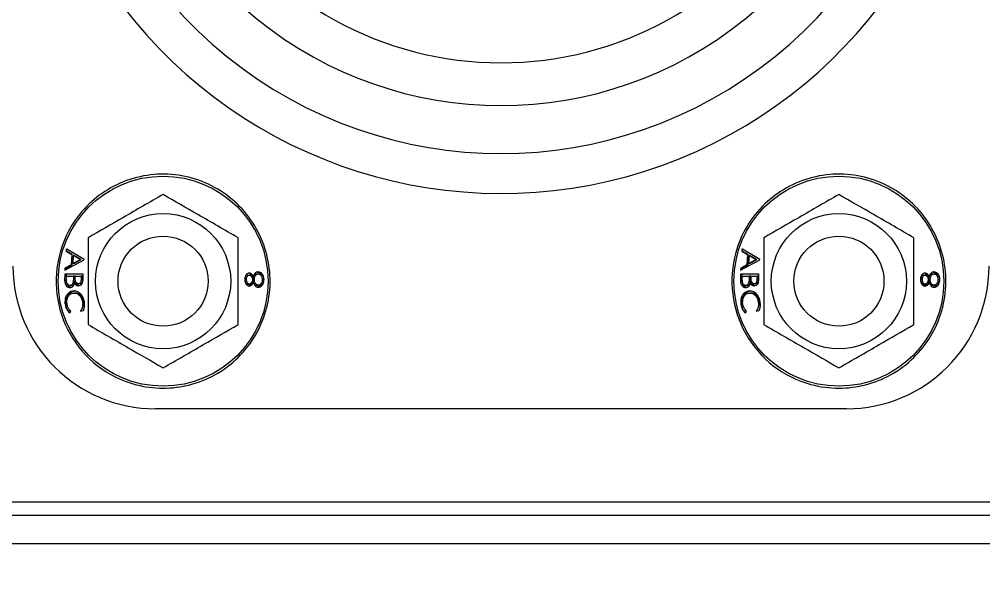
# Model space of a CAD drawing. Header units: inches. Extents: x 40138 to 76695, y -14500 to -5279.
# Drawn here: x 70518.3 to 70582.5, y -9862.7 to -9825 of the extents above; entities that cross this region are included whole.
import ezdxf

# ---------------------------------------------------------------- set-up
doc = ezdxf.new("R2010")
doc.units = ezdxf.units.IN
doc.header["$LTSCALE"] = 2
doc.header["$MEASUREMENT"] = 0
doc.header["$PDMODE"] = 35
doc.header["$PDSIZE"] = -1
doc.layers.add('M-ANNO-DIMS', color=7, linetype='Continuous', lineweight=13)
doc.layers.add('M-OBJECT-DETAILS', color=7, linetype='Continuous', lineweight=9)
doc.styles.get("Standard").update_dxf_attribs({"font": 'romans.shx', "width": 0.8})
doc.dimstyles.new('Details World Wide', dxfattribs={"dimscale": 4, "dimtxt": 4.5, "dimasz": 3.5, "dimexe": 0.75, "dimexo": 0.75, "dimgap": 0.75, "dimtad": 0, "dimtih": 1, "dimtoh": 1, "dimdec": 0, "dimzin": 4, "dimdsep": 46, "dimtxsty": 'Standard', "dimcen": 0, "dimclrd": 256, "dimclre": 256, "dimclrt": 256, "dimadec": 0, "dimazin": 1, "dimtfac": 1, "dimtdec": 0, "dimtmove": 0, "dimatfit": 3, "dimfxl": 1, "dimtolj": 1, "dimtzin": 0, "dimlwd": -1, "dimlwe": -1, "dimarcsym": 0})

# ---------------------------------------------------------------- blocks, each defined once
blk = doc.blocks.new('*D81')
at = {"layer": 'Defpoints', "color": 0, "transparency": 16777216}
for p in [(70595.124, -9698.822), (70155.587, -10850.966), (70596.22, -10850.966)]:
    blk.add_point(p, dxfattribs=at)
at = {"layer": 'M-ANNO-DIMS', "transparency": 16777216}
for p, q in [((70592.124, -9698.822), (70152.587, -9698.822)), ((70155.587, -9712.822), (70155.587, -10082.758)), ((70155.587, -10836.966), (70155.587, -10146.187)), ((70593.22, -10850.966), (70152.587, -10850.966))]:
    blk.add_line(p, q, dxfattribs=at)
for points in [[(70153.254, -9712.822), (70157.921, -9712.822), (70155.587, -9698.822)], [(70153.254, -10836.966), (70157.921, -10836.966), (70155.587, -10850.966)]]:
    blk.add_solid(points, dxfattribs=at)
at = {"layer": 'M-ANNO-DIMS', "transparency": 16777216, "insert": (70155.587, -10114.473), "char_height": 18, "attachment_point": 5}
blk.add_mtext('\\A1;1152\\P [45.36]', dxfattribs=at)

msp = doc.modelspace()

# ---------------------------------------------------------------- linework, layer by layer
at = {"layer": 'M-OBJECT-DETAILS', "linetype": 'Continuous', "lineweight": 0}
for p, q in [((70521.479, -9840.31), (70521.465, -9840.448)), ((70521.465, -9840.448), (70521.842, -9840.676)), ((70521.479, -9840.448), (70521.465, -9840.448)), ((70521.501, -9840.314), (70521.479, -9840.31)), ((70521.479, -9840.448), (70521.479, -9840.31)), ((70521.872, -9840.676), (70521.479, -9840.448)), ((70522.655, -9841.013), (70521.501, -9840.314)), ((70566.479, -9840.31), (70566.465, -9840.448)), ((70566.465, -9840.448), (70566.842, -9840.676)), ((70566.479, -9840.448), (70566.465, -9840.448)), ((70566.501, -9840.314), (70566.479, -9840.31)), ((70566.479, -9840.448), (70566.479, -9840.31)), ((70566.872, -9840.676), (70566.479, -9840.448)), ((70567.655, -9841.013), (70566.501, -9840.314)), ((70521.377, -9841.724), (70522.653, -9841.032)), ((70521.842, -9840.676), (70521.79, -9841.356)), ((70521.872, -9840.676), (70521.842, -9840.676)), ((70521.872, -9841.356), (70521.872, -9840.676)), ((70521.92, -9841.285), (70521.962, -9840.749)), ((70522.413, -9841.021), (70521.92, -9841.285)), ((70521.962, -9840.749), (70522.413, -9841.021)), ((70521.998, -9840.749), (70521.962, -9840.749)), ((70522.467, -9841.021), (70521.998, -9840.749)), ((70521.998, -9841.285), (70522.467, -9841.021)), ((70522.467, -9841.021), (70522.413, -9841.021)), ((70522.653, -9841.032), (70522.655, -9841.013)), ((70566.377, -9841.724), (70567.653, -9841.032)), ((70566.842, -9840.676), (70566.79, -9841.356)), ((70566.872, -9840.676), (70566.842, -9840.676)), ((70566.872, -9841.356), (70566.872, -9840.676)), ((70566.92, -9841.285), (70566.962, -9840.749)), ((70567.413, -9841.021), (70566.92, -9841.285)), ((70566.962, -9840.749), (70567.413, -9841.021)), ((70566.998, -9840.749), (70566.962, -9840.749)), ((70567.467, -9841.021), (70566.998, -9840.749)), ((70566.998, -9841.285), (70567.467, -9841.021)), ((70567.467, -9841.021), (70567.413, -9841.021)), ((70567.653, -9841.032), (70567.655, -9841.013)), ((70521.383, -9841.578), (70521.377, -9841.724)), ((70521.79, -9841.356), (70521.383, -9841.578)), ((70521.479, -9841.578), (70521.383, -9841.578)), ((70521.479, -9841.578), (70521.872, -9841.356)), ((70521.479, -9841.669), (70521.479, -9841.578)), ((70521.872, -9841.356), (70521.79, -9841.356)), ((70521.998, -9841.285), (70521.92, -9841.285)), ((70566.383, -9841.578), (70566.377, -9841.724)), ((70566.79, -9841.356), (70566.383, -9841.578)), ((70566.479, -9841.578), (70566.383, -9841.578)), ((70566.479, -9841.578), (70566.872, -9841.356)), ((70566.479, -9841.669), (70566.479, -9841.578)), ((70566.872, -9841.356), (70566.79, -9841.356)), ((70566.998, -9841.285), (70566.92, -9841.285)), ((70521.369, -9841.994), (70521.364, -9842.399)), ((70521.479, -9842.399), (70521.364, -9842.399)), ((70521.479, -9842.399), (70521.479, -9841.994)), ((70521.49, -9842.32), (70521.493, -9842.128)), ((70521.493, -9842.128), (70521.949, -9842.128)), ((70521.949, -9842.128), (70521.948, -9842.217)), ((70522.061, -9842.217), (70521.948, -9842.217)), ((70522.061, -9842.128), (70521.949, -9842.128)), ((70522.061, -9842.217), (70522.061, -9842.128)), ((70522.073, -9842.219), (70522.075, -9842.128)), ((70522.075, -9842.128), (70522.468, -9842.128)), ((70522.468, -9842.128), (70522.466, -9842.311)), ((70522.58, -9842.311), (70522.466, -9842.311)), ((70522.58, -9842.128), (70522.468, -9842.128)), ((70522.58, -9842.311), (70522.58, -9842.128)), ((70522.592, -9842.286), (70522.598, -9841.994)), ((70533.362, -9842.349), (70533.477, -9842.349)), ((70533.55, -9842.051), (70533.66, -9842.051)), ((70533.811, -9842.129), (70533.923, -9842.129)), ((70533.881, -9842.341), (70533.996, -9842.341)), ((70534.139, -9841.974), (70534.248, -9841.974)), ((70534.391, -9841.953), (70534.5, -9841.953)), ((70534.526, -9842.351), (70534.641, -9842.351)), ((70566.369, -9841.994), (70566.364, -9842.399)), ((70566.479, -9842.399), (70566.364, -9842.399)), ((70566.479, -9842.399), (70566.479, -9841.994)), ((70566.49, -9842.32), (70566.493, -9842.128)), ((70566.493, -9842.128), (70566.949, -9842.128)), ((70566.949, -9842.128), (70566.948, -9842.217)), ((70567.061, -9842.217), (70566.948, -9842.217)), ((70567.061, -9842.128), (70566.949, -9842.128)), ((70567.061, -9842.217), (70567.061, -9842.128)), ((70567.073, -9842.219), (70567.075, -9842.128)), ((70567.075, -9842.128), (70567.468, -9842.128)), ((70567.468, -9842.128), (70567.466, -9842.311)), ((70567.58, -9842.311), (70567.466, -9842.311)), ((70567.58, -9842.128), (70567.468, -9842.128)), ((70567.58, -9842.311), (70567.58, -9842.128)), ((70567.592, -9842.286), (70567.598, -9841.994)), ((70578.362, -9842.349), (70578.477, -9842.349)), ((70578.55, -9842.051), (70578.66, -9842.051)), ((70578.811, -9842.129), (70578.923, -9842.129)), ((70578.881, -9842.341), (70578.996, -9842.341)), ((70579.139, -9841.974), (70579.248, -9841.974)), ((70579.391, -9841.953), (70579.5, -9841.953)), ((70579.526, -9842.351), (70579.641, -9842.351)), ((70521.827, -9842.744), (70521.714, -9842.744)), ((70522.047, -9842.498), (70521.932, -9842.498)), ((70522.141, -9842.589), (70522.026, -9842.589)), ((70522.4, -9842.628), (70522.286, -9842.628)), ((70533.553, -9842.647), (70533.667, -9842.647)), ((70533.811, -9842.562), (70533.926, -9842.562)), ((70534.151, -9842.724), (70534.264, -9842.724)), ((70566.827, -9842.744), (70566.714, -9842.744)), ((70567.047, -9842.498), (70566.932, -9842.498)), ((70567.141, -9842.589), (70567.026, -9842.589)), ((70567.4, -9842.628), (70567.286, -9842.628)), ((70578.553, -9842.647), (70578.667, -9842.647)), ((70578.811, -9842.562), (70578.926, -9842.562)), ((70579.151, -9842.724), (70579.264, -9842.724)), ((70521.662, -9843.299), (70521.566, -9843.299)), ((70522.091, -9843.244), (70521.993, -9843.244)), ((70566.662, -9843.299), (70566.566, -9843.299)), ((70567.091, -9843.244), (70566.993, -9843.244)), ((70521.448, -9843.918), (70521.386, -9843.918)), ((70522.612, -9843.908), (70522.561, -9843.908)), ((70566.448, -9843.918), (70566.386, -9843.918)), ((70567.612, -9843.908), (70567.561, -9843.908)), ((70521.698, -9844.564), (70521.71, -9844.562)), ((70521.71, -9844.562), (70521.767, -9844.453)), ((70522.418, -9844.442), (70522.614, -9844.407)), ((70566.698, -9844.564), (70566.71, -9844.562)), ((70566.71, -9844.562), (70566.767, -9844.453)), ((70567.418, -9844.442), (70567.614, -9844.407)), ((70573.42, -9850.955), (70527.42, -9850.955))]:
    msp.add_line(p, q, dxfattribs=at)
at = {"layer": 'M-OBJECT-DETAILS', "linetype": 'Continuous', "lineweight": 5}
for p, q in [((70597.22, -9857.171), (70500.006, -9857.171)), ((71000.434, -9858.06), (70500.006, -9858.06)), ((71000.434, -9859.957), (70500.006, -9859.957))]:
    msp.add_line(p, q, dxfattribs=at)
at = {"layer": 'M-OBJECT-DETAILS', "linetype": 'Continuous', "lineweight": 0}
for centre, radius in [((70527.92, -9842.455), 6.991), ((70572.92, -9842.455), 6.991), ((70527.92, -9842.455), 4.5), ((70572.92, -9842.455), 4.5), ((70527.92, -9842.455), 3), ((70572.92, -9842.455), 3)]:
    msp.add_circle(centre, radius, dxfattribs=at)
for centre, radius, start, end in [((70550.42, -9804.955), 31.658, 149.28504, 0), ((70550.42, -9804.955), 29, 153.00241, 26.99759), ((70550.42, -9804.955), 25.8, 153.00241, 26.99759), ((70550.42, -9804.955), 22.957, 154.66864, 270), ((70550.42, -9804.955), 22.957, 270, 25.33136), ((70527.92, -9842.455), 7.125, 89.18993, 119.40158), ((70527.92, -9842.455), 7.125, 74.28676, 89.18993), ((70572.92, -9842.455), 7.125, 89.18993, 119.40158), ((70572.92, -9842.455), 7.125, 74.28676, 89.18993), ((70527.92, -9842.455), 7.125, 44.38376, 74.28676), ((70572.92, -9842.455), 7.125, 44.38376, 74.28676), ((70527.92, -9842.455), 7.125, 119.40158, 133.82718), ((70572.92, -9842.455), 7.125, 119.40158, 133.82718), ((70527.92, -9842.455), 7.125, 133.82718, 164.49332), ((70527.92, -9842.455), 7.125, 29.15255, 44.38376), ((70572.92, -9842.455), 7.125, 133.82718, 164.49332), ((70572.92, -9842.455), 7.125, 29.15255, 44.38376), ((70527.92, -9842.455), 7.125, 359.48437, 29.15255), ((70572.92, -9842.455), 7.125, 359.48437, 29.15255), ((70527.92, -9842.455), 7.125, 164.49332, 209.55583), ((70572.92, -9842.455), 7.125, 164.49332, 209.55583), ((70527.42, -9841.455), 9.5, 180, 270), ((70573.42, -9841.455), 9.5, 270, 0), ((70527.92, -9842.455), 7.125, 344.00096, 359.48437), ((70572.92, -9842.455), 7.125, 344.00096, 359.48437), ((70527.92, -9842.455), 7.125, 314.51966, 344.00096), ((70572.92, -9842.455), 7.125, 314.51966, 344.00096), ((70527.92, -9842.455), 7.125, 209.55583, 254.85515), ((70572.92, -9842.455), 7.125, 209.55583, 254.85515), ((70527.92, -9842.455), 7.125, 298.83254, 314.51966), ((70572.92, -9842.455), 7.125, 298.83254, 314.51966), ((70527.92, -9842.455), 7.125, 270, 298.83254), ((70572.92, -9842.455), 7.125, 270, 298.83254), ((70527.92, -9842.455), 7.125, 254.85515, 270), ((70572.92, -9842.455), 7.125, 254.85515, 270)]:
    msp.add_arc(centre, radius, start, end, dxfattribs=at)
for points, knots in [([(70527.92, -9836.682), (70527.027, -9837.197), (70525.356, -9838.162), (70523.694, -9839.122), (70522.92, -9839.568)], [0, 0, 0, 0, 0.534718, 1, 1, 1, 1]), ([(70532.92, -9839.568), (70532.027, -9839.053), (70530.356, -9838.088), (70528.694, -9837.128), (70527.92, -9836.682)], [0, 0, 0, 0, 0.534717, 1, 1, 1, 1]), ([(70572.92, -9836.682), (70572.027, -9837.197), (70570.356, -9838.162), (70568.694, -9839.122), (70567.92, -9839.568)], [0, 0, 0, 0, 0.534717, 1, 1, 1, 1]), ([(70577.92, -9839.568), (70577.027, -9839.053), (70575.356, -9838.088), (70573.694, -9837.128), (70572.92, -9836.682)], [0, 0, 0, 0, 0.5347158, 1, 1, 1, 1]), ([(70522.92, -9839.568), (70522.92, -9840.276), (70522.92, -9841.947), (70522.92, -9843.936), (70522.92, -9845.115), (70522.92, -9845.342)], [0, 0, 0, 0, 0.372587, 0.879098, 1, 1, 1, 1]), ([(70532.92, -9845.342), (70532.92, -9845.115), (70532.92, -9843.936), (70532.92, -9841.947), (70532.92, -9840.276), (70532.92, -9839.568)], [0, 0, 0, 0, 0.120902, 0.627413, 1, 1, 1, 1]), ([(70567.92, -9839.568), (70567.92, -9840.276), (70567.92, -9841.947), (70567.92, -9843.936), (70567.92, -9845.115), (70567.92, -9845.342)], [0, 0, 0, 0, 0.372587, 0.879098, 1, 1, 1, 1]), ([(70577.92, -9845.342), (70577.92, -9845.115), (70577.92, -9843.936), (70577.92, -9841.947), (70577.92, -9840.276), (70577.92, -9839.568)], [0, 0, 0, 0, 0.120902, 0.627413, 1, 1, 1, 1]), ([(70521.364, -9842.399), (70521.368, -9842.469), (70521.376, -9842.589), (70521.449, -9842.735), (70521.542, -9842.831), (70521.638, -9842.874), (70521.697, -9842.877), (70521.717, -9842.878)], [0, 0, 0, 0, 0.2910118, 0.4941037, 0.6973406, 0.898816, 1, 1, 1, 1]), ([(70522.598, -9841.994), (70522.24, -9841.994), (70521.831, -9841.994), (70521.421, -9841.994), (70521.369, -9841.994)], [0, 0, 0, 0, 0.872849, 1, 1, 1, 1]), ([(70521.827, -9842.878), (70521.772, -9842.869), (70521.662, -9842.851), (70521.546, -9842.717), (70521.486, -9842.558), (70521.481, -9842.452), (70521.479, -9842.399)], [0, 0, 0, 0, 0.279136, 0.558658, 0.779055, 1, 1, 1, 1]), ([(70521.714, -9842.744), (70521.69, -9842.74), (70521.642, -9842.734), (70521.578, -9842.684), (70521.529, -9842.614), (70521.491, -9842.49), (70521.49, -9842.389), (70521.49, -9842.32)], [0, 0, 0, 0, 0.155128, 0.310907, 0.471481, 0.634967, 1, 1, 1, 1]), ([(70521.948, -9842.217), (70521.947, -9842.241), (70521.946, -9842.288), (70521.944, -9842.382), (70521.937, -9842.452), (70521.932, -9842.498)], [0, 0, 0, 0, 0.250228, 0.500525, 1, 1, 1, 1]), ([(70522.047, -9842.498), (70522.052, -9842.446), (70522.061, -9842.353), (70522.061, -9842.259), (70522.061, -9842.217)], [0, 0, 0, 0, 0.559759, 1, 1, 1, 1]), ([(70522.286, -9842.628), (70522.262, -9842.625), (70522.216, -9842.619), (70522.156, -9842.573), (70522.11, -9842.508), (70522.073, -9842.389), (70522.073, -9842.289), (70522.073, -9842.219)], [0, 0, 0, 0, 0.154521, 0.309976, 0.458972, 0.616211, 1, 1, 1, 1]), ([(70522.466, -9842.311), (70522.464, -9842.363), (70522.461, -9842.441), (70522.43, -9842.538), (70522.389, -9842.594), (70522.337, -9842.624), (70522.302, -9842.627), (70522.286, -9842.628)], [0, 0, 0, 0, 0.354664, 0.530384, 0.707909, 0.860618, 1, 1, 1, 1]), ([(70522.29, -9842.763), (70522.333, -9842.756), (70522.415, -9842.745), (70522.509, -9842.66), (70522.57, -9842.541), (70522.588, -9842.412), (70522.591, -9842.323), (70522.592, -9842.286)], [0, 0, 0, 0, 0.233533, 0.434991, 0.61024, 0.837916, 1, 1, 1, 1]), ([(70522.4, -9842.628), (70522.43, -9842.624), (70522.475, -9842.617), (70522.522, -9842.57), (70522.575, -9842.48), (70522.578, -9842.386), (70522.58, -9842.311)], [0, 0, 0, 0, 0.249278, 0.374967, 0.500654, 1, 1, 1, 1]), ([(70533.661, -9841.916), (70533.625, -9841.921), (70533.552, -9841.932), (70533.459, -9842.005), (70533.392, -9842.11), (70533.355, -9842.227), (70533.352, -9842.308), (70533.351, -9842.342)], [0, 0, 0, 0, 0.209199, 0.419167, 0.622494, 0.839276, 1, 1, 1, 1]), ([(70533.351, -9842.342), (70533.355, -9842.399), (70533.365, -9842.515), (70533.437, -9842.66), (70533.537, -9842.753), (70533.617, -9842.779), (70533.658, -9842.781), (70533.663, -9842.781)], [0, 0, 0, 0, 0.2664434, 0.5351595, 0.7660297, 0.9743096, 1, 1, 1, 1]), ([(70533.55, -9842.051), (70533.519, -9842.059), (70533.455, -9842.075), (70533.374, -9842.185), (70533.366, -9842.287), (70533.362, -9842.349)], [0, 0, 0, 0, 0.279024, 0.559843, 1, 1, 1, 1]), ([(70533.362, -9842.349), (70533.364, -9842.389), (70533.368, -9842.467), (70533.413, -9842.564), (70533.477, -9842.634), (70533.527, -9842.643), (70533.553, -9842.647)], [0, 0, 0, 0, 0.280713, 0.560587, 0.780645, 1, 1, 1, 1]), ([(70533.477, -9842.349), (70533.479, -9842.297), (70533.483, -9842.216), (70533.531, -9842.122), (70533.583, -9842.072), (70533.63, -9842.052), (70533.655, -9842.051), (70533.66, -9842.051)], [0, 0, 0, 0, 0.3668787, 0.5747561, 0.7821922, 0.9486888, 1, 1, 1, 1]), ([(70533.667, -9842.647), (70533.648, -9842.645), (70533.611, -9842.64), (70533.558, -9842.601), (70533.514, -9842.538), (70533.482, -9842.45), (70533.479, -9842.385), (70533.477, -9842.349)], [0, 0, 0, 0, 0.160651, 0.322072, 0.534997, 0.746023, 1, 1, 1, 1]), ([(70533.66, -9842.051), (70533.682, -9842.054), (70533.726, -9842.061), (70533.787, -9842.108), (70533.838, -9842.182), (70533.866, -9842.266), (70533.869, -9842.323), (70533.87, -9842.344)], [0, 0, 0, 0, 0.188764, 0.377085, 0.595088, 0.855082, 1, 1, 1, 1]), ([(70533.923, -9842.129), (70533.896, -9842.079), (70533.853, -9841.999), (70533.76, -9841.932), (70533.699, -9841.918), (70533.666, -9841.916), (70533.661, -9841.916)], [0, 0, 0, 0, 0.44278, 0.69835, 0.954572, 1, 1, 1, 1]), ([(70533.666, -9841.95), (70533.686, -9841.962), (70533.749, -9842.001), (70533.786, -9842.077), (70533.811, -9842.129)], [0, 0, 0, 0, 0.317339, 1, 1, 1, 1]), ([(70533.87, -9842.344), (70533.867, -9842.384), (70533.861, -9842.463), (70533.811, -9842.558), (70533.755, -9842.619), (70533.705, -9842.644), (70533.677, -9842.646), (70533.667, -9842.647)], [0, 0, 0, 0, 0.275959, 0.553419, 0.761192, 0.913179, 1, 1, 1, 1]), ([(70534.139, -9841.974), (70534.099, -9841.983), (70534.017, -9842), (70533.936, -9842.106), (70533.888, -9842.222), (70533.883, -9842.301), (70533.881, -9842.341)], [0, 0, 0, 0, 0.278315, 0.558519, 0.779172, 1, 1, 1, 1]), ([(70533.881, -9842.341), (70533.885, -9842.393), (70533.892, -9842.499), (70533.961, -9842.623), (70534.049, -9842.709), (70534.117, -9842.719), (70534.151, -9842.724)], [0, 0, 0, 0, 0.280269, 0.560091, 0.780262, 1, 1, 1, 1]), ([(70534.242, -9841.839), (70534.204, -9841.843), (70534.128, -9841.852), (70534.021, -9841.936), (70533.96, -9842.04), (70533.931, -9842.111), (70533.923, -9842.129)], [0, 0, 0, 0, 0.266438, 0.534992, 0.880007, 1, 1, 1, 1]), ([(70533.996, -9842.341), (70533.999, -9842.293), (70534.005, -9842.198), (70534.065, -9842.078), (70534.142, -9841.999), (70534.208, -9841.975), (70534.241, -9841.974), (70534.248, -9841.974)], [0, 0, 0, 0, 0.2650887, 0.5323337, 0.7715902, 0.9525461, 1, 1, 1, 1]), ([(70534.264, -9842.724), (70534.235, -9842.72), (70534.178, -9842.713), (70534.098, -9842.649), (70534.034, -9842.554), (70534, -9842.442), (70533.997, -9842.37), (70533.996, -9842.341)], [0, 0, 0, 0, 0.186387, 0.373746, 0.61239, 0.844018, 1, 1, 1, 1]), ([(70534.137, -9841.839), (70534.189, -9841.845), (70534.283, -9841.856), (70534.358, -9841.923), (70534.391, -9841.953)], [0, 0, 0, 0, 0.559367, 1, 1, 1, 1]), ([(70534.526, -9842.351), (70534.522, -9842.424), (70534.515, -9842.568), (70534.415, -9842.737), (70534.286, -9842.839), (70534.193, -9842.852), (70534.147, -9842.858)], [0, 0, 0, 0, 0.280539, 0.559258, 0.779814, 1, 1, 1, 1]), ([(70534.5, -9841.953), (70534.481, -9841.936), (70534.427, -9841.886), (70534.337, -9841.845), (70534.268, -9841.841), (70534.242, -9841.839)], [0, 0, 0, 0, 0.251722, 0.725857, 1, 1, 1, 1]), ([(70534.248, -9841.974), (70534.277, -9841.977), (70534.333, -9841.984), (70534.408, -9842.04), (70534.469, -9842.119), (70534.508, -9842.227), (70534.513, -9842.307), (70534.515, -9842.349)], [0, 0, 0, 0, 0.18713, 0.374904, 0.562466, 0.769736, 1, 1, 1, 1]), ([(70534.258, -9842.858), (70534.302, -9842.853), (70534.39, -9842.842), (70534.503, -9842.757), (70534.588, -9842.646), (70534.635, -9842.505), (70534.639, -9842.404), (70534.641, -9842.351)], [0, 0, 0, 0, 0.2089839, 0.4185373, 0.6061037, 0.7939428, 1, 1, 1, 1]), ([(70534.515, -9842.349), (70534.511, -9842.409), (70534.505, -9842.504), (70534.45, -9842.62), (70534.382, -9842.69), (70534.316, -9842.721), (70534.276, -9842.723), (70534.264, -9842.724)], [0, 0, 0, 0, 0.327663, 0.527909, 0.729469, 0.917864, 1, 1, 1, 1]), ([(70534.391, -9841.953), (70534.436, -9842.017), (70534.517, -9842.133), (70534.523, -9842.284), (70534.526, -9842.351)], [0, 0, 0, 0, 0.557758, 1, 1, 1, 1]), ([(70534.641, -9842.351), (70534.639, -9842.314), (70534.635, -9842.217), (70534.596, -9842.07), (70534.53, -9841.99), (70534.5, -9841.953)], [0, 0, 0, 0, 0.252083, 0.653606, 1, 1, 1, 1]), ([(70566.364, -9842.399), (70566.368, -9842.469), (70566.376, -9842.589), (70566.449, -9842.735), (70566.542, -9842.831), (70566.638, -9842.874), (70566.697, -9842.877), (70566.717, -9842.878)], [0, 0, 0, 0, 0.291012, 0.494103, 0.69734, 0.898799, 1, 1, 1, 1]), ([(70567.598, -9841.994), (70567.24, -9841.994), (70566.831, -9841.994), (70566.421, -9841.994), (70566.369, -9841.994)], [0, 0, 0, 0, 0.872849, 1, 1, 1, 1]), ([(70566.827, -9842.878), (70566.772, -9842.869), (70566.662, -9842.851), (70566.546, -9842.717), (70566.486, -9842.558), (70566.481, -9842.452), (70566.479, -9842.399)], [0, 0, 0, 0, 0.27915, 0.558669, 0.779057, 1, 1, 1, 1]), ([(70566.714, -9842.744), (70566.69, -9842.74), (70566.642, -9842.734), (70566.578, -9842.684), (70566.529, -9842.614), (70566.491, -9842.49), (70566.49, -9842.389), (70566.49, -9842.32)], [0, 0, 0, 0, 0.155128, 0.310907, 0.471481, 0.634967, 1, 1, 1, 1]), ([(70566.948, -9842.217), (70566.947, -9842.241), (70566.946, -9842.288), (70566.944, -9842.382), (70566.937, -9842.452), (70566.932, -9842.498)], [0, 0, 0, 0, 0.250229, 0.500524, 1, 1, 1, 1]), ([(70567.047, -9842.498), (70567.052, -9842.446), (70567.061, -9842.353), (70567.061, -9842.259), (70567.061, -9842.217)], [0, 0, 0, 0, 0.559759, 1, 1, 1, 1]), ([(70567.286, -9842.628), (70567.262, -9842.625), (70567.216, -9842.619), (70567.156, -9842.573), (70567.11, -9842.508), (70567.073, -9842.389), (70567.073, -9842.289), (70567.073, -9842.219)], [0, 0, 0, 0, 0.154523, 0.309961, 0.458973, 0.616206, 1, 1, 1, 1]), ([(70567.466, -9842.311), (70567.464, -9842.363), (70567.461, -9842.441), (70567.43, -9842.538), (70567.389, -9842.594), (70567.337, -9842.624), (70567.302, -9842.627), (70567.286, -9842.628)], [0, 0, 0, 0, 0.354654, 0.530369, 0.70789, 0.860594, 1, 1, 1, 1]), ([(70567.29, -9842.763), (70567.333, -9842.756), (70567.415, -9842.745), (70567.509, -9842.66), (70567.57, -9842.541), (70567.588, -9842.412), (70567.591, -9842.323), (70567.592, -9842.286)], [0, 0, 0, 0, 0.233548, 0.434988, 0.610244, 0.837918, 1, 1, 1, 1]), ([(70567.4, -9842.628), (70567.43, -9842.624), (70567.475, -9842.617), (70567.522, -9842.57), (70567.575, -9842.48), (70567.578, -9842.386), (70567.58, -9842.311)], [0, 0, 0, 0, 0.249279, 0.374947, 0.500651, 1, 1, 1, 1]), ([(70578.661, -9841.916), (70578.625, -9841.921), (70578.552, -9841.932), (70578.46, -9842.005), (70578.392, -9842.11), (70578.355, -9842.227), (70578.352, -9842.308), (70578.351, -9842.342)], [0, 0, 0, 0, 0.209217, 0.419168, 0.622495, 0.839276, 1, 1, 1, 1]), ([(70578.351, -9842.342), (70578.355, -9842.399), (70578.365, -9842.515), (70578.437, -9842.66), (70578.537, -9842.753), (70578.617, -9842.779), (70578.658, -9842.781), (70578.663, -9842.781)], [0, 0, 0, 0, 0.2664434, 0.5351595, 0.7660297, 0.9743096, 1, 1, 1, 1]), ([(70578.55, -9842.051), (70578.519, -9842.059), (70578.455, -9842.075), (70578.374, -9842.185), (70578.366, -9842.287), (70578.362, -9842.349)], [0, 0, 0, 0, 0.279024, 0.559843, 1, 1, 1, 1]), ([(70578.362, -9842.349), (70578.364, -9842.389), (70578.368, -9842.467), (70578.413, -9842.564), (70578.477, -9842.634), (70578.527, -9842.643), (70578.553, -9842.647)], [0, 0, 0, 0, 0.280713, 0.560587, 0.780645, 1, 1, 1, 1]), ([(70578.477, -9842.349), (70578.479, -9842.297), (70578.483, -9842.216), (70578.531, -9842.122), (70578.583, -9842.072), (70578.63, -9842.052), (70578.655, -9842.051), (70578.66, -9842.051)], [0, 0, 0, 0, 0.3668816, 0.5747581, 0.7821933, 0.9486891, 1, 1, 1, 1]), ([(70578.667, -9842.647), (70578.648, -9842.645), (70578.611, -9842.64), (70578.558, -9842.601), (70578.514, -9842.538), (70578.482, -9842.45), (70578.479, -9842.385), (70578.477, -9842.349)], [0, 0, 0, 0, 0.160649, 0.322069, 0.534991, 0.746026, 1, 1, 1, 1]), ([(70578.66, -9842.051), (70578.682, -9842.054), (70578.726, -9842.061), (70578.787, -9842.108), (70578.838, -9842.182), (70578.866, -9842.266), (70578.869, -9842.323), (70578.87, -9842.344)], [0, 0, 0, 0, 0.188737, 0.377083, 0.595086, 0.855082, 1, 1, 1, 1]), ([(70578.923, -9842.129), (70578.896, -9842.079), (70578.853, -9841.999), (70578.76, -9841.932), (70578.699, -9841.918), (70578.666, -9841.916), (70578.661, -9841.916)], [0, 0, 0, 0, 0.44278, 0.69835, 0.954572, 1, 1, 1, 1]), ([(70578.666, -9841.95), (70578.686, -9841.962), (70578.749, -9842.001), (70578.786, -9842.077), (70578.811, -9842.129)], [0, 0, 0, 0, 0.317339, 1, 1, 1, 1]), ([(70578.87, -9842.344), (70578.867, -9842.384), (70578.861, -9842.463), (70578.811, -9842.558), (70578.755, -9842.619), (70578.705, -9842.644), (70578.677, -9842.646), (70578.667, -9842.647)], [0, 0, 0, 0, 0.275959, 0.553419, 0.761192, 0.913179, 1, 1, 1, 1]), ([(70579.139, -9841.974), (70579.099, -9841.983), (70579.017, -9842), (70578.936, -9842.106), (70578.888, -9842.222), (70578.883, -9842.301), (70578.881, -9842.341)], [0, 0, 0, 0, 0.278335, 0.558521, 0.779173, 1, 1, 1, 1]), ([(70578.881, -9842.341), (70578.885, -9842.393), (70578.892, -9842.499), (70578.961, -9842.623), (70579.049, -9842.709), (70579.117, -9842.719), (70579.151, -9842.724)], [0, 0, 0, 0, 0.280274, 0.560101, 0.780258, 1, 1, 1, 1]), ([(70579.242, -9841.839), (70579.204, -9841.843), (70579.128, -9841.852), (70579.021, -9841.936), (70578.96, -9842.04), (70578.931, -9842.111), (70578.923, -9842.129)], [0, 0, 0, 0, 0.266437, 0.53499, 0.880018, 1, 1, 1, 1]), ([(70578.996, -9842.341), (70578.999, -9842.293), (70579.005, -9842.198), (70579.065, -9842.078), (70579.142, -9841.999), (70579.208, -9841.975), (70579.241, -9841.974), (70579.248, -9841.974)], [0, 0, 0, 0, 0.265095, 0.532345, 0.771607, 0.952545, 1, 1, 1, 1]), ([(70579.264, -9842.724), (70579.235, -9842.72), (70579.178, -9842.713), (70579.098, -9842.649), (70579.034, -9842.554), (70579, -9842.442), (70578.997, -9842.37), (70578.996, -9842.341)], [0, 0, 0, 0, 0.186387, 0.373746, 0.61239, 0.844018, 1, 1, 1, 1]), ([(70579.137, -9841.839), (70579.189, -9841.845), (70579.283, -9841.856), (70579.358, -9841.923), (70579.391, -9841.953)], [0, 0, 0, 0, 0.559367, 1, 1, 1, 1]), ([(70579.526, -9842.351), (70579.522, -9842.424), (70579.515, -9842.568), (70579.415, -9842.737), (70579.286, -9842.839), (70579.193, -9842.852), (70579.147, -9842.858)], [0, 0, 0, 0, 0.280539, 0.559258, 0.779814, 1, 1, 1, 1]), ([(70579.5, -9841.953), (70579.481, -9841.936), (70579.427, -9841.886), (70579.337, -9841.845), (70579.268, -9841.841), (70579.242, -9841.839)], [0, 0, 0, 0, 0.251722, 0.725893, 1, 1, 1, 1]), ([(70579.248, -9841.974), (70579.277, -9841.977), (70579.333, -9841.984), (70579.408, -9842.04), (70579.469, -9842.119), (70579.508, -9842.227), (70579.513, -9842.307), (70579.515, -9842.349)], [0, 0, 0, 0, 0.187148, 0.374918, 0.562476, 0.769741, 1, 1, 1, 1]), ([(70579.258, -9842.858), (70579.302, -9842.853), (70579.39, -9842.842), (70579.503, -9842.757), (70579.588, -9842.646), (70579.635, -9842.505), (70579.639, -9842.404), (70579.641, -9842.351)], [0, 0, 0, 0, 0.208984, 0.418538, 0.606105, 0.793944, 1, 1, 1, 1]), ([(70579.515, -9842.349), (70579.511, -9842.409), (70579.505, -9842.504), (70579.45, -9842.62), (70579.382, -9842.69), (70579.316, -9842.721), (70579.276, -9842.723), (70579.264, -9842.724)], [0, 0, 0, 0, 0.327663, 0.527909, 0.729469, 0.917864, 1, 1, 1, 1]), ([(70579.391, -9841.953), (70579.436, -9842.017), (70579.517, -9842.133), (70579.523, -9842.284), (70579.526, -9842.351)], [0, 0, 0, 0, 0.557758, 1, 1, 1, 1]), ([(70579.641, -9842.351), (70579.639, -9842.314), (70579.635, -9842.217), (70579.596, -9842.07), (70579.53, -9841.99), (70579.5, -9841.953)], [0, 0, 0, 0, 0.2520811, 0.6536051, 1, 1, 1, 1]), ([(70521.932, -9842.498), (70521.919, -9842.545), (70521.899, -9842.621), (70521.836, -9842.701), (70521.773, -9842.739), (70521.731, -9842.742), (70521.714, -9842.744)], [0, 0, 0, 0, 0.368134, 0.605508, 0.844054, 1, 1, 1, 1]), ([(70521.717, -9842.878), (70521.757, -9842.873), (70521.831, -9842.865), (70521.926, -9842.797), (70521.991, -9842.702), (70522.015, -9842.626), (70522.026, -9842.589)], [0, 0, 0, 0, 0.2846854, 0.5271602, 0.7701633, 1, 1, 1, 1]), ([(70521.827, -9842.744), (70521.857, -9842.739), (70521.918, -9842.73), (70522.005, -9842.643), (70522.031, -9842.553), (70522.047, -9842.498)], [0, 0, 0, 0, 0.279945, 0.560423, 1, 1, 1, 1]), ([(70522.026, -9842.589), (70522.053, -9842.631), (70522.103, -9842.707), (70522.204, -9842.756), (70522.265, -9842.761), (70522.29, -9842.763)], [0, 0, 0, 0, 0.408597, 0.759292, 1, 1, 1, 1]), ([(70522.279, -9842.73), (70522.264, -9842.724), (70522.206, -9842.697), (70522.169, -9842.636), (70522.141, -9842.589)], [0, 0, 0, 0, 0.255608, 1, 1, 1, 1]), ([(70533.811, -9842.562), (70533.776, -9842.629), (70533.713, -9842.748), (70533.6, -9842.771), (70533.551, -9842.781)], [0, 0, 0, 0, 0.560105, 1, 1, 1, 1]), ([(70533.663, -9842.781), (70533.7, -9842.776), (70533.769, -9842.765), (70533.854, -9842.691), (70533.9, -9842.619), (70533.921, -9842.573), (70533.926, -9842.562)], [0, 0, 0, 0, 0.330272, 0.618222, 0.906718, 1, 1, 1, 1]), ([(70533.926, -9842.562), (70533.957, -9842.63), (70534.007, -9842.737), (70534.12, -9842.831), (70534.202, -9842.857), (70534.248, -9842.858), (70534.258, -9842.858)], [0, 0, 0, 0, 0.433221, 0.682217, 0.931162, 1, 1, 1, 1]), ([(70566.932, -9842.498), (70566.919, -9842.545), (70566.899, -9842.621), (70566.836, -9842.701), (70566.773, -9842.739), (70566.731, -9842.742), (70566.714, -9842.744)], [0, 0, 0, 0, 0.368134, 0.605508, 0.844054, 1, 1, 1, 1]), ([(70566.717, -9842.878), (70566.757, -9842.873), (70566.831, -9842.865), (70566.926, -9842.797), (70566.991, -9842.702), (70567.015, -9842.626), (70567.026, -9842.589)], [0, 0, 0, 0, 0.284687, 0.527143, 0.770162, 1, 1, 1, 1]), ([(70566.827, -9842.744), (70566.857, -9842.739), (70566.918, -9842.73), (70567.005, -9842.643), (70567.031, -9842.553), (70567.047, -9842.498)], [0, 0, 0, 0, 0.279945, 0.560423, 1, 1, 1, 1]), ([(70567.026, -9842.589), (70567.053, -9842.631), (70567.103, -9842.707), (70567.204, -9842.756), (70567.265, -9842.761), (70567.29, -9842.763)], [0, 0, 0, 0, 0.40861, 0.759317, 1, 1, 1, 1]), ([(70567.279, -9842.73), (70567.264, -9842.724), (70567.206, -9842.697), (70567.169, -9842.636), (70567.141, -9842.589)], [0, 0, 0, 0, 0.25557, 1, 1, 1, 1]), ([(70578.811, -9842.562), (70578.776, -9842.629), (70578.713, -9842.748), (70578.6, -9842.771), (70578.551, -9842.781)], [0, 0, 0, 0, 0.560105, 1, 1, 1, 1]), ([(70578.663, -9842.781), (70578.7, -9842.776), (70578.769, -9842.765), (70578.854, -9842.691), (70578.9, -9842.619), (70578.921, -9842.573), (70578.926, -9842.562)], [0, 0, 0, 0, 0.330274, 0.618201, 0.906718, 1, 1, 1, 1]), ([(70578.926, -9842.562), (70578.957, -9842.63), (70579.007, -9842.737), (70579.12, -9842.831), (70579.202, -9842.857), (70579.248, -9842.858), (70579.258, -9842.858)], [0, 0, 0, 0, 0.43322, 0.682196, 0.931162, 1, 1, 1, 1]), ([(70521.566, -9843.299), (70521.52, -9843.36), (70521.43, -9843.483), (70521.38, -9843.708), (70521.384, -9843.855), (70521.386, -9843.918)], [0, 0, 0, 0, 0.3621812, 0.7253738, 1, 1, 1, 1]), ([(70521.448, -9843.918), (70521.451, -9843.839), (70521.457, -9843.709), (70521.507, -9843.538), (70521.572, -9843.405), (70521.632, -9843.335), (70521.662, -9843.299)], [0, 0, 0, 0, 0.339854, 0.559938, 0.779979, 1, 1, 1, 1]), ([(70521.513, -9843.917), (70521.512, -9843.83), (70521.512, -9843.671), (70521.598, -9843.466), (70521.725, -9843.318), (70521.869, -9843.251), (70521.961, -9843.245), (70521.993, -9843.244)], [0, 0, 0, 0, 0.251136, 0.462121, 0.67291, 0.884319, 1, 1, 1, 1]), ([(70521.996, -9843.109), (70521.957, -9843.111), (70521.843, -9843.117), (70521.689, -9843.179), (70521.599, -9843.267), (70521.566, -9843.299)], [0, 0, 0, 0, 0.2515409, 0.7248855, 1, 1, 1, 1]), ([(70521.662, -9843.299), (70521.736, -9843.237), (70521.869, -9843.126), (70522.029, -9843.114), (70522.1, -9843.109)], [0, 0, 0, 0, 0.55905, 1, 1, 1, 1]), ([(70521.993, -9843.244), (70522.054, -9843.25), (70522.175, -9843.263), (70522.337, -9843.376), (70522.458, -9843.541), (70522.535, -9843.724), (70522.553, -9843.851), (70522.561, -9843.908)], [0, 0, 0, 0, 0.213412, 0.427926, 0.625552, 0.83269, 1, 1, 1, 1]), ([(70522.689, -9843.916), (70522.673, -9843.815), (70522.645, -9843.627), (70522.512, -9843.384), (70522.341, -9843.206), (70522.157, -9843.119), (70522.04, -9843.112), (70521.996, -9843.109)], [0, 0, 0, 0, 0.243393, 0.450854, 0.65784, 0.874234, 1, 1, 1, 1]), ([(70522.612, -9843.908), (70522.603, -9843.812), (70522.585, -9843.62), (70522.452, -9843.397), (70522.276, -9843.264), (70522.153, -9843.25), (70522.091, -9843.244)], [0, 0, 0, 0, 0.279862, 0.559527, 0.779688, 1, 1, 1, 1]), ([(70566.566, -9843.299), (70566.52, -9843.36), (70566.43, -9843.483), (70566.38, -9843.708), (70566.384, -9843.855), (70566.386, -9843.918)], [0, 0, 0, 0, 0.362181, 0.725374, 1, 1, 1, 1]), ([(70566.448, -9843.918), (70566.451, -9843.839), (70566.457, -9843.709), (70566.507, -9843.538), (70566.572, -9843.405), (70566.632, -9843.335), (70566.662, -9843.299)], [0, 0, 0, 0, 0.339854, 0.559938, 0.779979, 1, 1, 1, 1]), ([(70566.513, -9843.917), (70566.512, -9843.83), (70566.512, -9843.671), (70566.598, -9843.466), (70566.725, -9843.318), (70566.869, -9843.251), (70566.961, -9843.245), (70566.993, -9843.244)], [0, 0, 0, 0, 0.251136, 0.462121, 0.67291, 0.884319, 1, 1, 1, 1]), ([(70566.996, -9843.109), (70566.957, -9843.111), (70566.843, -9843.117), (70566.689, -9843.179), (70566.599, -9843.267), (70566.566, -9843.299)], [0, 0, 0, 0, 0.2515409, 0.7248855, 1, 1, 1, 1]), ([(70566.662, -9843.299), (70566.736, -9843.237), (70566.869, -9843.126), (70567.029, -9843.114), (70567.1, -9843.109)], [0, 0, 0, 0, 0.55903, 1, 1, 1, 1]), ([(70566.993, -9843.244), (70567.054, -9843.25), (70567.175, -9843.263), (70567.337, -9843.376), (70567.458, -9843.541), (70567.535, -9843.724), (70567.553, -9843.851), (70567.561, -9843.908)], [0, 0, 0, 0, 0.213412, 0.427926, 0.625552, 0.83269, 1, 1, 1, 1]), ([(70567.689, -9843.916), (70567.673, -9843.815), (70567.645, -9843.627), (70567.512, -9843.384), (70567.341, -9843.206), (70567.157, -9843.119), (70567.04, -9843.112), (70566.996, -9843.109)], [0, 0, 0, 0, 0.243393, 0.450854, 0.65784, 0.874234, 1, 1, 1, 1]), ([(70567.612, -9843.908), (70567.603, -9843.812), (70567.585, -9843.62), (70567.452, -9843.397), (70567.276, -9843.264), (70567.153, -9843.25), (70567.091, -9843.244)], [0, 0, 0, 0, 0.279862, 0.559527, 0.779688, 1, 1, 1, 1]), ([(70521.386, -9843.918), (70521.401, -9844.016), (70521.43, -9844.214), (70521.559, -9844.435), (70521.663, -9844.532), (70521.698, -9844.564)], [0, 0, 0, 0, 0.397728, 0.798454, 1, 1, 1, 1]), ([(70521.698, -9844.564), (70521.647, -9844.507), (70521.563, -9844.413), (70521.491, -9844.239), (70521.453, -9844.081), (70521.449, -9843.972), (70521.448, -9843.918)], [0, 0, 0, 0, 0.339341, 0.559515, 0.779712, 1, 1, 1, 1]), ([(70521.767, -9844.453), (70521.733, -9844.418), (70521.648, -9844.33), (70521.546, -9844.146), (70521.524, -9843.993), (70521.513, -9843.917)], [0, 0, 0, 0, 0.249526, 0.627992, 1, 1, 1, 1]), ([(70522.561, -9843.908), (70522.563, -9843.959), (70522.569, -9844.089), (70522.529, -9844.284), (70522.453, -9844.392), (70522.418, -9844.442)], [0, 0, 0, 0, 0.256311, 0.651604, 1, 1, 1, 1]), ([(70522.418, -9844.442), (70522.457, -9844.393), (70522.523, -9844.313), (70522.578, -9844.169), (70522.607, -9844.041), (70522.61, -9843.952), (70522.612, -9843.908)], [0, 0, 0, 0, 0.3393314, 0.5594726, 0.7797523, 1, 1, 1, 1]), ([(70522.614, -9844.407), (70522.643, -9844.33), (70522.701, -9844.178), (70522.693, -9844.002), (70522.689, -9843.916)], [0, 0, 0, 0, 0.509676, 1, 1, 1, 1]), ([(70566.386, -9843.918), (70566.401, -9844.016), (70566.43, -9844.214), (70566.559, -9844.435), (70566.663, -9844.532), (70566.698, -9844.564)], [0, 0, 0, 0, 0.397731, 0.798455, 1, 1, 1, 1]), ([(70566.698, -9844.564), (70566.647, -9844.507), (70566.563, -9844.413), (70566.491, -9844.239), (70566.453, -9844.081), (70566.449, -9843.972), (70566.448, -9843.918)], [0, 0, 0, 0, 0.339341, 0.559515, 0.779712, 1, 1, 1, 1]), ([(70566.767, -9844.453), (70566.733, -9844.418), (70566.648, -9844.33), (70566.546, -9844.146), (70566.524, -9843.993), (70566.513, -9843.917)], [0, 0, 0, 0, 0.249526, 0.627992, 1, 1, 1, 1]), ([(70567.561, -9843.908), (70567.563, -9843.959), (70567.569, -9844.089), (70567.529, -9844.284), (70567.453, -9844.392), (70567.418, -9844.442)], [0, 0, 0, 0, 0.256311, 0.651604, 1, 1, 1, 1]), ([(70567.418, -9844.442), (70567.457, -9844.393), (70567.523, -9844.313), (70567.578, -9844.169), (70567.607, -9844.041), (70567.61, -9843.952), (70567.612, -9843.908)], [0, 0, 0, 0, 0.3393314, 0.5594726, 0.7797523, 1, 1, 1, 1]), ([(70567.614, -9844.407), (70567.643, -9844.33), (70567.701, -9844.178), (70567.693, -9844.002), (70567.689, -9843.916)], [0, 0, 0, 0, 0.509676, 1, 1, 1, 1]), ([(70522.92, -9845.342), (70523.814, -9845.858), (70525.484, -9846.822), (70527.147, -9847.782), (70527.92, -9848.229)], [0, 0, 0, 0, 0.5347158, 1, 1, 1, 1]), ([(70527.92, -9848.229), (70528.814, -9847.713), (70530.484, -9846.748), (70532.147, -9845.788), (70532.92, -9845.342)], [0, 0, 0, 0, 0.534717, 1, 1, 1, 1]), ([(70567.92, -9845.342), (70568.814, -9845.858), (70570.484, -9846.822), (70572.147, -9847.782), (70572.92, -9848.229)], [0, 0, 0, 0, 0.534717, 1, 1, 1, 1]), ([(70572.92, -9848.229), (70573.814, -9847.713), (70575.484, -9846.748), (70577.147, -9845.788), (70577.92, -9845.342)], [0, 0, 0, 0, 0.534718, 1, 1, 1, 1])]:
    msp.add_open_spline(points, degree=3, knots=knots, dxfattribs=at)

# ---------------------------------------------------------------- dimensions: what is measured, and where the dimension line sits
at = {"layer": 'M-ANNO-DIMS'}
dim = msp.add_linear_dim(base=(70155.587, -10850.966), p1=(70595.124, -9698.822), p2=(70596.22, -10850.966), angle=90, dimstyle='Details World Wide', override={"dimpost": '\\X'}, dxfattribs=at)
dim.commit()
dim.dimension.update_dxf_attribs({"geometry": '*D81', "text_midpoint": (70155.587, -10114.473), "dimtype": 160})

doc.saveas('drawing.dxf')
